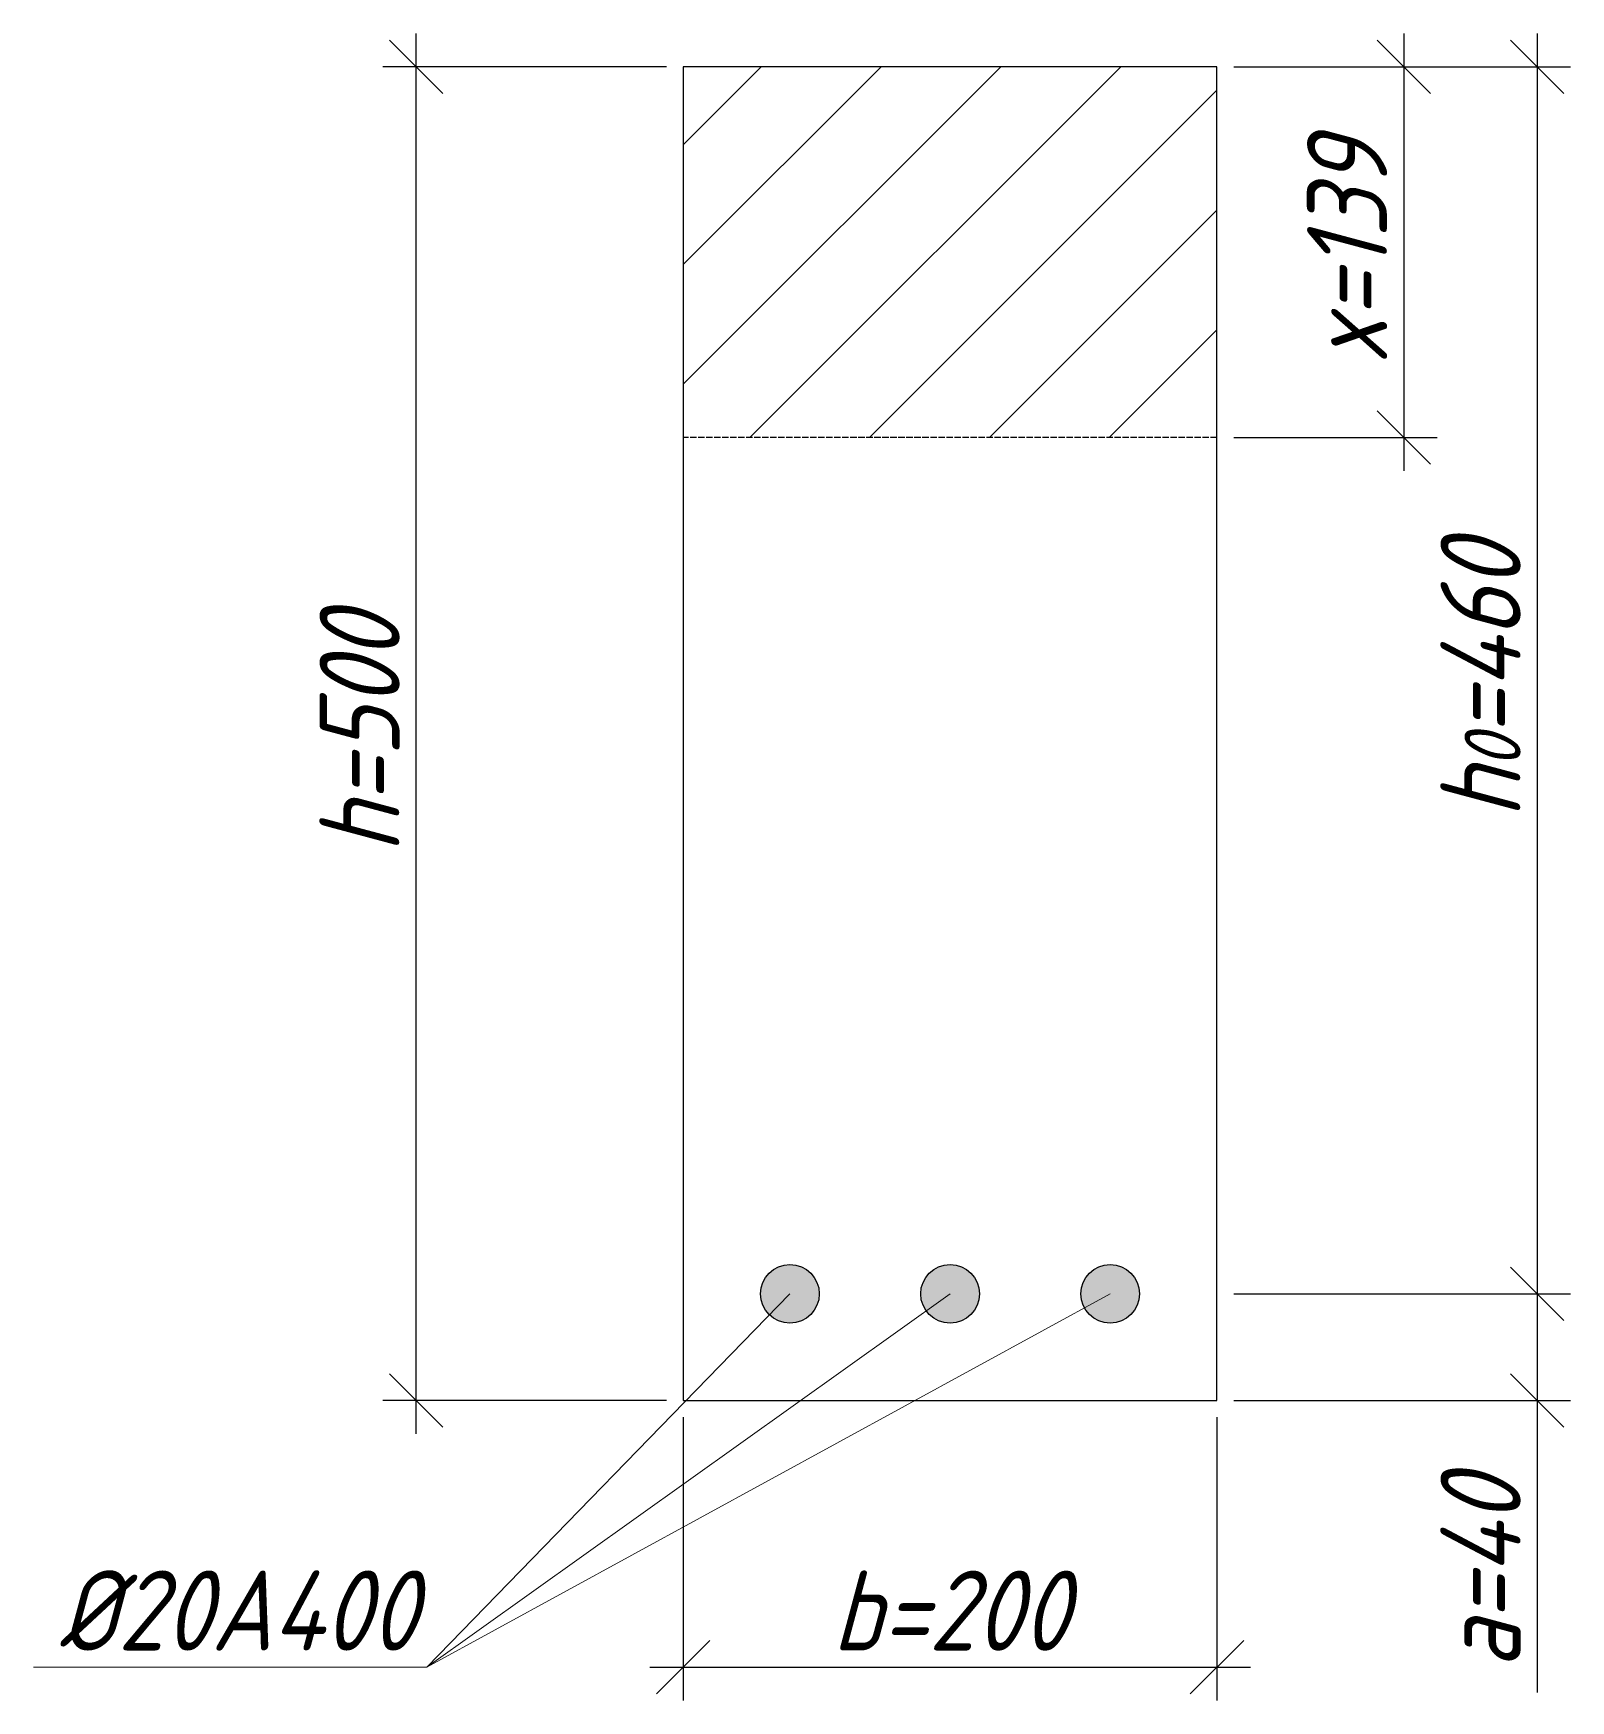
# Model space of a CAD drawing. Header units: millimetres. Extents: x -180 to 58926, y -10791 to 13515.
# Drawn here: x 938 to 1514, y -882 to -257 of the extents above; entities that cross this region are included whole.
import ezdxf

# ---------------------------------------------------------------- set-up
doc = ezdxf.new("R2010")
doc.units = ezdxf.units.MM
doc.linetypes.add('ACAD_ISO02W100', pattern=[15, 12, -3])
for name, color, linetype, lineweight in [('basic', 95, 'Continuous', 30), ('hatch', 117, 'ACAD_ISO02W100', 25), ('hatching', 225, 'Continuous', 20), ('size', 45, 'Continuous', 20), ('text', 13, 'Continuous', 20), ('thin', 153, 'Continuous', 18)]:
    doc.layers.add(name, color=color, linetype=linetype, lineweight=lineweight)
doc.styles.add('Structures', font='isocpeur.ttf', dxfattribs={"width": 0.85, "oblique": 15})
doc.dimstyles.new('Structures', dxfattribs={"dimtxt": 3, "dimasz": 2, "dimexe": 1.25, "dimexo": 0.625, "dimtad": 1, "dimtxsty": 'Structures', "dimblk": 'OBLIQUE', "dimcen": 2.5, "dimdle": 1.25, "dimadec": 0, "dimazin": 0, "dimtfac": 1, "dimtmove": 0, "dimatfit": 3, "dimfxl": 1, "dimarcsym": 0})

# ---------------------------------------------------------------- blocks, each defined once
blk = doc.blocks.new('_Oblique')
at = {"color": 0, "linetype": 'ByBlock', "lineweight": -2}
blk.add_line((-0.5, -0.5), (0.5, 0.5), dxfattribs=at)
blk = doc.blocks.new('*D78')
at = {"layer": 'Defpoints', "color": 0, "transparency": 16777216}
for p in [(1181.49, -769.34), (1381.49, -769.34), (1381.49, -869.34)]:
    blk.add_point(p, dxfattribs=at)
at = {"layer": 'size', "color": 0, "lineweight": -2, "transparency": 16777216}
for p, q in [((1181.49, -775.59), (1181.49, -881.84)), ((1381.49, -775.59), (1381.49, -881.84)), ((1168.99, -869.34), (1393.99, -869.34))]:
    blk.add_line(p, q, dxfattribs=at)
at = {"layer": 'size', "color": 0, "lineweight": -2, "transparency": 16777216, "xscale": 20, "yscale": 20, "zscale": 20, "rotation": 180}
blk.add_blockref('_Oblique', (1181.49, -869.34), dxfattribs=at)
at = {"layer": 'size', "color": 0, "lineweight": -2, "transparency": 16777216, "xscale": 20, "yscale": 20, "zscale": 20}
blk.add_blockref('_Oblique', (1381.49, -869.34), dxfattribs=at)
at = {"layer": 'size', "color": 0, "transparency": 16777216, "insert": (1281.49, -848.09), "char_height": 30, "attachment_point": 5, "style": 'Structures'}
blk.add_mtext('b=200', dxfattribs=at)
blk = doc.blocks.new('*D79')
at = {"layer": 'Defpoints', "color": 0, "transparency": 16777216}
for p in [(1081.49, -269.34), (1181.49, -269.34), (1181.49, -769.34)]:
    blk.add_point(p, dxfattribs=at)
at = {"layer": 'size', "color": 0, "lineweight": -2, "transparency": 16777216}
for p, q in [((1081.49, -781.84), (1081.49, -256.84)), ((1175.24, -269.34), (1068.99, -269.34)), ((1175.24, -769.34), (1068.99, -769.34))]:
    blk.add_line(p, q, dxfattribs=at)
at = {"layer": 'size', "color": 0, "lineweight": -2, "transparency": 16777216, "xscale": 20, "yscale": 20, "zscale": 20}
for p, rotation in [((1081.49, -269.34), 90), ((1081.49, -769.34), 270)]:
    blk.add_blockref('_Oblique', p, dxfattribs=dict(at, rotation=rotation))
at = {"layer": 'size', "color": 0, "transparency": 16777216, "insert": (1060.24, -519.34), "char_height": 30, "attachment_point": 5, "rotation": 90, "style": 'Structures'}
blk.add_mtext('h=500', dxfattribs=at)
blk = doc.blocks.new('*D80')
at = {"layer": 'Defpoints', "color": 0, "transparency": 16777216}
for p in [(1381.49, -269.34), (1381.49, -729.34), (1501.49, -729.34)]:
    blk.add_point(p, dxfattribs=at)
at = {"layer": 'size', "color": 0, "lineweight": -2, "transparency": 16777216}
for p, q in [((1501.49, -256.84), (1501.49, -741.84)), ((1387.74, -269.34), (1513.99, -269.34)), ((1387.74, -729.34), (1513.99, -729.34))]:
    blk.add_line(p, q, dxfattribs=at)
at = {"layer": 'size', "color": 0, "lineweight": -2, "transparency": 16777216, "xscale": 20, "yscale": 20, "zscale": 20}
for p, rotation in [((1501.49, -269.34), 90), ((1501.49, -729.34), 270)]:
    blk.add_blockref('_Oblique', p, dxfattribs=dict(at, rotation=rotation))
at = {"layer": 'size', "color": 0, "transparency": 16777216, "insert": (1480.24, -499.34), "char_height": 30, "attachment_point": 5, "rotation": 90, "style": 'Structures'}
blk.add_mtext('h{\\H0.7x;\\S^ 0;}=460', dxfattribs=at)
blk = doc.blocks.new('*D81')
at = {"layer": 'Defpoints', "color": 0, "transparency": 16777216}
for p in [(1381.49, -729.34), (1381.49, -769.34), (1501.49, -769.34)]:
    blk.add_point(p, dxfattribs=at)
at = {"layer": 'size', "color": 0, "lineweight": -2, "transparency": 16777216}
for p, q in [((1501.49, -716.84), (1501.49, -769.34)), ((1387.74, -729.34), (1513.99, -729.34)), ((1387.74, -769.34), (1513.99, -769.34)), ((1501.49, -769.34), (1501.49, -878.72))]:
    blk.add_line(p, q, dxfattribs=at)
at = {"layer": 'size', "color": 0, "lineweight": -2, "transparency": 16777216, "xscale": 20, "yscale": 20, "zscale": 20}
for p, rotation in [((1501.49, -729.34), 90), ((1501.49, -769.34), 270)]:
    blk.add_blockref('_Oblique', p, dxfattribs=dict(at, rotation=rotation))
at = {"layer": 'size', "color": 0, "transparency": 16777216, "insert": (1480.24, -834.03), "char_height": 30, "attachment_point": 5, "rotation": 90, "style": 'Structures'}
blk.add_mtext('a=40', dxfattribs=at)
blk = doc.blocks.new('*D82')
at = {"layer": 'Defpoints', "color": 0, "transparency": 16777216}
for p in [(1381.49, -269.34), (1381.49, -408.34), (1451.49, -408.34)]:
    blk.add_point(p, dxfattribs=at)
at = {"layer": 'size', "color": 0, "lineweight": -2, "transparency": 16777216}
for p, q in [((1451.49, -256.84), (1451.49, -420.84)), ((1387.74, -269.34), (1463.99, -269.34)), ((1387.74, -408.34), (1463.99, -408.34))]:
    blk.add_line(p, q, dxfattribs=at)
at = {"layer": 'size', "color": 0, "lineweight": -2, "transparency": 16777216, "xscale": 20, "yscale": 20, "zscale": 20}
for p, rotation in [((1451.49, -269.34), 90), ((1451.49, -408.34), 270)]:
    blk.add_blockref('_Oblique', p, dxfattribs=dict(at, rotation=rotation))
at = {"layer": 'size', "color": 0, "transparency": 16777216, "insert": (1430.24, -338.84), "char_height": 30, "attachment_point": 5, "rotation": 90, "style": 'Structures'}
blk.add_mtext('x=139', dxfattribs=at)

msp = doc.modelspace()

# ---------------------------------------------------------------- hatches: boundary and pattern name
at = {"layer": 'basic'}
h = msp.add_hatch(color=256, dxfattribs=at)
h.dxf.hatch_style = 1
h.paths.add_polyline_path([(1210.489, -729.336, 1), (1232.489, -729.336, 1)])
h.paths.add_polyline_path([(1292.489, -729.336, 1), (1270.489, -729.336, 1)])
h.paths.add_polyline_path([(1352.489, -729.336, 1), (1330.489, -729.336, 1)])
at = {"layer": 'hatching'}
h = msp.add_hatch(dxfattribs=at)
h.set_pattern_fill('ANSI31', color=256, scale=10)
h.set_pattern_definition([(45, (-16.065, -1002.207), (-22.45064, 22.45064), [])])
h.paths.add_polyline_path([(1381.489, -269.336), (1181.489, -269.336), (1181.489, -408.336), (1381.489, -408.336)])

# ---------------------------------------------------------------- linework, layer by layer
at = {"layer": 'basic'}
for p, q in [((1181.489, -269.336), (1181.489, -769.336)), ((1381.489, -269.336), (1181.489, -269.336)), ((1381.489, -769.336), (1381.489, -269.336)), ((1181.489, -769.336), (1381.489, -769.336))]:
    msp.add_line(p, q, dxfattribs=at)
for centre in [(1221.489, -729.336), (1281.489, -729.336), (1341.489, -729.336)]:
    msp.add_circle(centre, 11, dxfattribs=at)
at = {"layer": 'hatch', "ltscale": 0.2}
msp.add_line((1381.489, -408.336), (1181.489, -408.336), dxfattribs=at)
at = {"layer": 'thin'}
for p, q in [((1221.489, -729.336), (1085.46, -869.336)), ((1085.46, -869.336), (1281.489, -729.336)), ((1085.46, -869.336), (1341.489, -729.336)), ((1085.46, -869.336), (938.025, -869.336))]:
    msp.add_line(p, q, dxfattribs=at)

# ---------------------------------------------------------------- texts
at = {"layer": 'text', "insert": (1014.528, -848.073), "char_height": 30, "width": 137.52879, "attachment_point": 5, "style": 'Structures'}
msp.add_mtext('%%C20A400', dxfattribs=at)

# ---------------------------------------------------------------- dimensions: what is measured, and where the dimension line sits
at = {"layer": 'size'}
for base, p1, p2, text, picture, middle in [((1081.489, -269.336), (1181.489, -769.336), (1181.489, -269.336), 'h=<>', '*D79', (1060.239, -519.336)), ((1501.489, -729.336), (1381.489, -269.336), (1381.489, -729.336), 'h{\\H0.7x;\\S^ 0;}=<>', '*D80', (1480.239, -499.336)), ((1451.489, -408.336), (1381.489, -269.336), (1381.489, -408.336), 'x=<>', '*D82', (1430.239, -338.836)), ((1501.489, -769.336), (1381.489, -729.336), (1381.489, -769.336), 'a=<>', '*D81', (1480.239, -834.03))]:
    dim = msp.add_linear_dim(base=base, p1=p1, p2=p2, angle=90, text=text, dimstyle='Structures', dxfattribs=at)
    dim.commit()
    dim.dimension.update_dxf_attribs({"geometry": picture, "text_midpoint": middle})
dim = msp.add_linear_dim(base=(1381.489, -869.336), p1=(1181.489, -769.336), p2=(1381.489, -769.336), text='b=<>', dimstyle='Structures', dxfattribs=at)
dim.commit()
dim.dimension.update_dxf_attribs({"geometry": '*D78', "text_midpoint": (1281.489, -848.086)})

doc.saveas('drawing.dxf')
